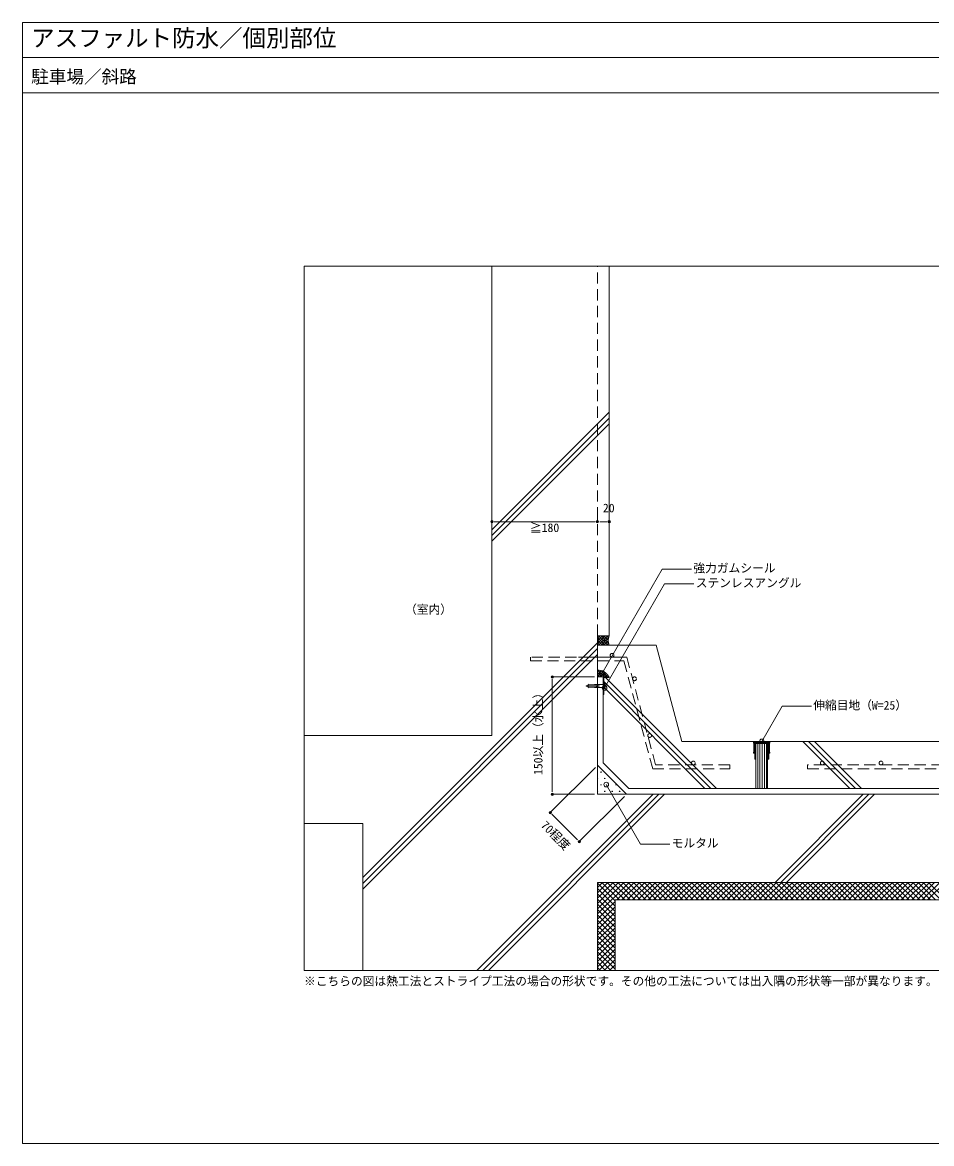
# Model space of a CAD drawing. Units: millimetres, scale not verified. Extents: x -1380 to 1380, y -955 to 955.
# Drawn here: x -1380 to 170, y -955 to 955 of the extents above; entities that cross this region are included whole.
import ezdxf
from ezdxf.enums import TextEntityAlignment as Align

# ---------------------------------------------------------------- set-up
doc = ezdxf.new("R2010")
doc.units = ezdxf.units.MM
doc.header["$LTSCALE"] = 3
doc.linetypes.add('USER1', pattern=[9.525, 6.35, -3.175])
for name, color, linetype, lineweight in [('0-0_0', 7, 'Continuous', 9), ('0-1_HATCH', 9, 'Continuous', 18), ('0-2_KUTAI', 3, 'Continuous', 18), ('0-3_BOUSUI', 1, 'Continuous', 18), ('0-4_MOJI', 7, 'Continuous', 18), ('0-5_TENSEN', 4, 'USER1', 18), ('0-7_sunpo', 7, 'Continuous', 18), ('0-8_KANAMONO_SCREW', 4, 'Continuous', 18), ('0-9_KANAMONO', 4, 'Continuous', 18), ('0-A_WAKU', 7, 'Continuous', 18)]:
    doc.layers.add(name, color=color, linetype=linetype, lineweight=lineweight)
doc.styles.add('ＭＳ ゴシック', font='')
doc.styles.get('ＭＳ ゴシック').set_extended_font_data('MS Gothic')

# ---------------------------------------------------------------- blocks, each defined once
blk = doc.blocks.new('_DOT')
at = {"layer": '0-0_0'}
for p, q in [((-0.5, 0), (-1, 0)), ((0.25, 0), (-0.25, 0))]:
    blk.add_line(p, q, dxfattribs=at)
blk.add_circle((0, 0), 0.25, dxfattribs=at)

msp = doc.modelspace()

# ---------------------------------------------------------------- linework, layer by layer
at = {"layer": '0-0_0', "lineweight": 18}
msp.add_line((-1379.957, 895.031), (1380.043, 895.031), dxfattribs=at)
msp.add_lwpolyline([(-899.957, -659.969), (900.043, -659.969), (900.043, 540.031), (-899.957, 540.031)], close=True, dxfattribs=at)
at = {"layer": '0-1_HATCH'}
for p, q in [((-579.96, 90.834), (-379.96, 290.834)), ((-579.96, 80.934), (-379.96, 280.934)), ((-579.96, 71.035), (-379.96, 271.035)), ((-398.552, -92.732), (-396.485, -90.664)), ((-393.555, -89.997), (-393.583, -89.969)), ((-388.538, -95.013), (-393.555, -89.997)), ((-381.764, -97.297), (-389.093, -89.969)), ((-388.561, -100.701), (-381.204, -93.344)), ((-381.185, -102.367), (-388.538, -95.013)), ((-381.209, -93.363), (-384.602, -89.969)), ((-380.01, -90.072), (-380.112, -89.969)), ((-799.96, -501.732), (-399.96, -101.732)), ((-799.96, -511.631), (-399.96, -111.631)), ((-396.628, -104.884), (-398.448, -103.064)), ((-393.529, -105.669), (-393.493, -105.633)), ((-393.493, -105.633), (-388.561, -100.701)), ((-389.038, -105.669), (-381.763, -98.393)), ((-384.548, -105.669), (-381.198, -102.318)), ((-380.058, -105.669), (-379.992, -105.603)), ((-799.96, -521.531), (-399.96, -121.531)), ((-389.16, -167.669), (-289.957, -266.872)), ((-386.161, -160.769), (-289.957, -256.972)), ((-389.16, -177.568), (-216.76, -349.969)), ((-289.957, -256.972), (-196.961, -349.969)), ((-289.957, -266.872), (-206.86, -349.969)), ((-49.896, -269.969), (30.104, -349.969)), ((-39.997, -269.969), (40.003, -349.969)), ((-30.097, -269.969), (49.903, -349.969)), ((-399.96, -311.072), (-399.373, -311.072)), ((-399.771, -311.07), (-399.62, -310.809)), ((-394.61, -322.071), (-393.023, -322.071)), ((-394.216, -322.07), (-394.47, -321.63)), ((-394.015, -322.065), (-394.015, -321.43)), ((-393.817, -322.065), (-393.817, -321.271)), ((-393.618, -322.065), (-393.618, -321.43)), ((-393.421, -322.068), (-393.167, -321.629)), ((-399.96, -333.069), (-399.373, -333.069)), ((-399.771, -333.067), (-399.517, -332.627)), ((-394.216, -344.067), (-394.47, -343.627)), ((-394.015, -344.062), (-394.015, -343.427)), ((-393.817, -344.062), (-393.817, -343.268)), ((-393.618, -344.062), (-393.618, -343.427)), ((-393.421, -344.065), (-393.167, -343.626)), ((-388.26, -333.069), (-386.673, -333.069)), ((-387.866, -333.069), (-388.12, -332.629)), ((-387.665, -333.063), (-387.665, -332.428)), ((-387.467, -333.063), (-387.467, -332.269)), ((-387.268, -333.063), (-387.268, -332.428)), ((-387.071, -333.067), (-386.817, -332.627)), ((-381.516, -344.067), (-381.77, -343.627)), ((-381.315, -344.062), (-381.315, -343.427)), ((-381.117, -344.062), (-381.117, -343.268)), ((-380.918, -344.062), (-380.918, -343.427)), ((-380.721, -344.065), (-380.467, -343.626)), ((-368.816, -344.067), (-369.07, -343.627)), ((-368.615, -344.062), (-368.615, -343.427)), ((-368.417, -344.062), (-368.417, -343.268)), ((-368.218, -344.062), (-368.218, -343.427)), ((-368.021, -344.065), (-367.767, -343.626)), ((-605.24, -659.969), (-305.24, -359.969)), ((-595.34, -659.969), (-295.34, -359.969)), ((-585.441, -659.969), (-285.441, -359.969)), ((-399.96, -355.066), (-399.373, -355.066)), ((-399.771, -355.064), (-399.517, -354.624)), ((-394.61, -344.068), (-393.023, -344.068)), ((-388.26, -355.066), (-386.673, -355.066)), ((-387.866, -355.066), (-388.12, -354.626)), ((-387.665, -355.06), (-387.665, -354.425)), ((-387.467, -355.06), (-387.467, -354.266)), ((-387.268, -355.06), (-387.268, -354.425)), ((-387.071, -355.064), (-386.817, -354.624)), ((-381.91, -344.068), (-380.323, -344.068)), ((-375.56, -355.066), (-373.973, -355.066)), ((-375.166, -355.066), (-375.42, -354.626)), ((-374.965, -355.06), (-374.965, -354.425)), ((-374.767, -355.06), (-374.767, -354.266)), ((-374.568, -355.06), (-374.568, -354.425)), ((-374.371, -355.064), (-374.117, -354.624)), ((-369.21, -344.068), (-367.623, -344.068)), ((-362.86, -355.066), (-361.273, -355.066)), ((-362.466, -355.066), (-362.72, -354.626)), ((-362.265, -355.06), (-362.265, -354.425)), ((-362.067, -355.06), (-362.067, -354.266)), ((-361.868, -355.06), (-361.868, -354.425)), ((-361.671, -355.064), (-361.417, -354.624)), ((-97.28, -509.969), (52.72, -359.969)), ((-87.38, -509.969), (62.62, -359.969)), ((-77.481, -509.969), (72.519, -359.969)), ((-399.96, -518.885), (-391.044, -509.969)), ((-399.96, -527.865), (-382.064, -509.969)), ((-399.96, -536.845), (-373.084, -509.969)), ((-399.96, -545.825), (-364.103, -509.969)), ((-399.96, -554.806), (-355.123, -509.969)), ((-399.96, -563.786), (-346.143, -509.969)), ((-369.96, -541.383), (-399.96, -511.383)), ((-362.394, -539.969), (-392.394, -509.969)), ((-353.414, -539.969), (-383.414, -509.969)), ((-344.433, -539.969), (-374.433, -509.969)), ((-367.163, -539.969), (-337.163, -509.969)), ((-335.453, -539.969), (-365.453, -509.969)), ((-358.182, -539.969), (-328.182, -509.969)), ((-326.473, -539.969), (-356.473, -509.969)), ((-349.202, -539.969), (-319.202, -509.969)), ((-317.492, -539.969), (-347.492, -509.969)), ((-340.222, -539.969), (-310.222, -509.969)), ((-308.512, -539.969), (-338.512, -509.969)), ((-331.242, -539.969), (-301.242, -509.969)), ((-299.532, -539.969), (-329.532, -509.969)), ((-322.261, -539.969), (-292.261, -509.969)), ((-290.552, -539.969), (-320.552, -509.969)), ((-313.281, -539.969), (-283.281, -509.969)), ((-281.571, -539.969), (-311.571, -509.969)), ((-304.301, -539.969), (-274.301, -509.969)), ((-272.591, -539.969), (-302.591, -509.969)), ((-295.321, -539.969), (-265.321, -509.969)), ((-263.611, -539.969), (-293.611, -509.969)), ((-286.34, -539.969), (-256.34, -509.969)), ((-254.631, -539.969), (-284.631, -509.969)), ((-277.36, -539.969), (-247.36, -509.969)), ((-245.65, -539.969), (-275.65, -509.969)), ((-268.38, -539.969), (-238.38, -509.969)), ((-236.67, -539.969), (-266.67, -509.969)), ((-259.4, -539.969), (-229.4, -509.969)), ((-227.69, -539.969), (-257.69, -509.969)), ((-250.419, -539.969), (-220.419, -509.969)), ((-218.71, -539.969), (-248.71, -509.969)), ((-241.439, -539.969), (-211.439, -509.969)), ((-209.729, -539.969), (-239.729, -509.969)), ((-232.459, -539.969), (-202.459, -509.969)), ((-200.749, -539.969), (-230.749, -509.969)), ((-223.479, -539.969), (-193.479, -509.969)), ((-191.769, -539.969), (-221.769, -509.969)), ((-214.498, -539.969), (-184.498, -509.969)), ((-182.789, -539.969), (-212.789, -509.969)), ((-205.518, -539.969), (-175.518, -509.969)), ((-173.808, -539.969), (-203.808, -509.969)), ((-196.538, -539.969), (-166.538, -509.969)), ((-164.828, -539.969), (-194.828, -509.969)), ((-187.558, -539.969), (-157.558, -509.969)), ((-155.848, -539.969), (-185.848, -509.969)), ((-178.577, -539.969), (-148.577, -509.969)), ((-146.868, -539.969), (-176.868, -509.969)), ((-169.597, -539.969), (-139.597, -509.969)), ((-137.887, -539.969), (-167.887, -509.969)), ((-160.617, -539.969), (-130.617, -509.969)), ((-128.907, -539.969), (-158.907, -509.969)), ((-151.637, -539.969), (-121.637, -509.969)), ((-119.927, -539.969), (-149.927, -509.969)), ((-142.656, -539.969), (-112.656, -509.969)), ((-110.947, -539.969), (-140.947, -509.969)), ((-133.676, -539.969), (-103.676, -509.969)), ((-101.966, -539.969), (-131.966, -509.969)), ((-124.696, -539.969), (-94.696, -509.969)), ((-92.986, -539.969), (-122.986, -509.969)), ((-115.716, -539.969), (-85.716, -509.969)), ((-84.006, -539.969), (-114.006, -509.969)), ((-106.735, -539.969), (-76.735, -509.969)), ((-75.026, -539.969), (-105.026, -509.969)), ((-97.755, -539.969), (-67.755, -509.969)), ((-66.045, -539.969), (-96.045, -509.969)), ((-88.775, -539.969), (-58.775, -509.969)), ((-57.065, -539.969), (-87.065, -509.969)), ((-79.795, -539.969), (-49.795, -509.969)), ((-48.085, -539.969), (-78.085, -509.969)), ((-70.814, -539.969), (-40.814, -509.969)), ((-39.105, -539.969), (-69.105, -509.969)), ((-61.834, -539.969), (-31.834, -509.969)), ((-30.124, -539.969), (-60.124, -509.969)), ((-52.854, -539.969), (-22.854, -509.969)), ((-21.144, -539.969), (-51.144, -509.969)), ((-43.873, -539.969), (-13.873, -509.969)), ((-12.164, -539.969), (-42.164, -509.969)), ((-34.893, -539.969), (-4.893, -509.969)), ((-3.184, -539.969), (-33.184, -509.969)), ((-25.913, -539.969), (4.087, -509.969)), ((5.797, -539.969), (-24.203, -509.969)), ((-16.933, -539.969), (13.067, -509.969)), ((14.777, -539.969), (-15.223, -509.969)), ((-7.952, -539.969), (22.048, -509.969)), ((23.757, -539.969), (-6.243, -509.969)), ((1.028, -539.969), (31.028, -509.969)), ((32.737, -539.969), (2.737, -509.969)), ((10.008, -539.969), (40.008, -509.969)), ((41.718, -539.969), (11.718, -509.969)), ((18.988, -539.969), (48.988, -509.969)), ((50.698, -539.969), (20.698, -509.969)), ((27.969, -539.969), (57.969, -509.969)), ((59.678, -539.969), (29.678, -509.969)), ((36.949, -539.969), (66.949, -509.969)), ((68.659, -539.969), (38.659, -509.969)), ((45.929, -539.969), (75.929, -509.969)), ((77.639, -539.969), (47.639, -509.969)), ((54.909, -539.969), (84.909, -509.969)), ((86.619, -539.969), (56.619, -509.969)), ((63.89, -539.969), (93.89, -509.969)), ((95.599, -539.969), (65.599, -509.969)), ((72.87, -539.969), (102.87, -509.969)), ((104.58, -539.969), (74.58, -509.969)), ((81.85, -539.969), (111.85, -509.969)), ((113.56, -539.969), (83.56, -509.969)), ((90.83, -539.969), (120.83, -509.969)), ((122.54, -539.969), (92.54, -509.969)), ((99.811, -539.969), (129.811, -509.969)), ((131.52, -539.969), (101.52, -509.969)), ((108.791, -539.969), (138.791, -509.969)), ((140.501, -539.969), (110.501, -509.969)), ((117.771, -539.969), (147.771, -509.969)), ((149.481, -539.969), (119.481, -509.969)), ((126.751, -539.969), (156.751, -509.969)), ((158.461, -539.969), (128.461, -509.969)), ((135.732, -539.969), (165.732, -509.969)), ((167.441, -539.969), (137.441, -509.969)), ((144.712, -539.969), (174.712, -509.969)), ((176.422, -539.969), (146.422, -509.969)), ((153.692, -539.969), (183.692, -509.969)), ((185.402, -539.969), (155.402, -509.969)), ((162.672, -539.969), (192.672, -509.969)), ((194.382, -539.969), (164.382, -509.969)), ((-369.96, -550.363), (-399.96, -520.363)), ((-369.96, -559.343), (-399.96, -529.343)), ((-369.96, -568.324), (-399.96, -538.324)), ((-399.96, -572.766), (-369.96, -542.766)), ((-369.96, -577.304), (-399.96, -547.304)), ((-399.96, -581.746), (-369.96, -551.746)), ((-369.96, -586.284), (-399.96, -556.284)), ((-399.96, -590.727), (-369.96, -560.727)), ((-369.96, -595.264), (-399.96, -565.264)), ((-399.96, -599.707), (-369.96, -569.707)), ((-369.96, -604.245), (-399.96, -574.245)), ((-399.96, -608.687), (-369.96, -578.687)), ((-369.96, -613.225), (-399.96, -583.225)), ((-399.96, -617.667), (-369.96, -587.667)), ((-369.96, -622.205), (-399.96, -592.205)), ((-399.96, -626.648), (-369.96, -596.648)), ((-369.96, -631.185), (-399.96, -601.185)), ((-399.96, -635.628), (-369.96, -605.628)), ((-369.96, -640.166), (-399.96, -610.166)), ((-399.96, -644.608), (-369.96, -614.608)), ((-369.96, -649.146), (-399.96, -619.146)), ((-399.96, -653.588), (-369.96, -623.588)), ((-369.96, -658.126), (-399.96, -628.126)), ((-377.098, -659.969), (-399.96, -637.107)), ((-386.078, -659.969), (-399.96, -646.087)), ((-397.36, -659.969), (-369.96, -632.569)), ((-388.38, -659.969), (-369.96, -641.549)), ((-395.058, -659.969), (-399.96, -655.067)), ((-379.4, -659.969), (-369.96, -650.529)), ((-370.419, -659.969), (-369.96, -659.509))]:
    msp.add_line(p, q, dxfattribs=at)
for points in [[(-399.931, -98.601), (-391.861, -90.53), (-391.299, -89.969)], [(-386.863, -105.669), (-389.584, -102.948), (-399.001, -93.531)], [(-398.983, -102.143), (-389.562, -92.722), (-386.809, -89.969)], [(-382.373, -105.669), (-388.324, -99.718), (-397.015, -91.027)], [(-396.984, -104.635), (-388.315, -95.965), (-382.319, -89.969)], [(-391.353, -105.669), (-391.896, -105.126), (-399.934, -97.088)]]:
    msp.add_lwpolyline(points, dxfattribs=at)
at = {"layer": '0-2_KUTAI', "linetype": 'USER1'}
msp.add_line((-399.96, -89.969), (-399.96, 540.031), dxfattribs=at)
at = {"layer": '0-2_KUTAI'}
for p, q in [((-379.96, -89.969), (-379.96, 540.031)), ((-399.96, -89.969), (-379.96, -89.969)), ((-399.96, -105.669), (-299.96, -105.669)), ((-299.96, -105.669), (-255.936, -269.969)), ((-349.96, -126.386), (-432.176, -126.386)), ((-255.936, -269.969), (900.043, -269.969)), ((-126.743, -349.969), (-126.743, -273.469)), ((-122.993, -349.969), (-122.993, -273.469)), ((-119.243, -349.969), (-119.243, -273.469)), ((-115.493, -349.969), (-115.493, -273.469)), ((-111.743, -349.969), (-111.743, -273.469)), ((-350.46, -359.969), (-399.96, -310.469))]:
    msp.add_line(p, q, dxfattribs=at)
for points in [[(-579.96, 540.031), (-579.96, -259.969), (-899.957, -259.969)], [(900.043, -359.969), (-399.96, -359.969), (-399.96, -89.969)], [(-129.957, -349.969), (-129.957, -273.469), (-109.957, -273.469), (-109.957, -349.969)], [(-799.96, -659.969), (-799.96, -409.969), (-899.957, -409.969)], [(900.043, -509.969), (-399.96, -509.969), (-399.96, -659.969)]]:
    msp.add_lwpolyline(points, dxfattribs=at)
for points in [[(-107.457, -270.469), (-106.957, -269.969), (-105.957, -269.969), (-105.957, -272.969), (-106.457, -272.969), (-106.457, -287.969), (-105.957, -287.969), (-105.957, -289.969), (-107.457, -289.969), (-107.457, -271.469), (-132.457, -271.469), (-132.457, -289.969), (-133.957, -289.969), (-133.957, -287.969), (-133.457, -287.969), (-133.457, -272.969), (-133.957, -272.969), (-133.957, -269.969), (-132.957, -269.969), (-132.457, -270.469), (-119.957, -270.469)], [(-108.957, -271.969), (-108.957, -272.969), (-110.957, -272.969), (-110.957, -273.469), (-108.957, -273.469), (-108.957, -284.969), (-109.457, -284.969), (-108.957, -285.969), (-108.957, -298.969), (-109.457, -298.969), (-108.957, -299.969), (-107.957, -299.969), (-107.957, -273.469), (-107.457, -273.469), (-107.457, -271.469), (-132.457, -271.469), (-132.457, -273.469), (-131.957, -273.469), (-131.957, -299.969), (-130.957, -299.969), (-130.457, -298.969), (-130.957, -298.969), (-130.957, -285.969), (-130.457, -284.969), (-130.957, -284.969), (-130.957, -273.469), (-128.957, -273.469), (-128.957, -272.969), (-130.957, -272.969), (-130.957, -271.969)]]:
    msp.add_lwpolyline(points, close=True, dxfattribs=at)
at = {"layer": '0-3_BOUSUI'}
for p, q in [((-399.96, -151.341), (-397.287, -148.668)), ((-399.96, -155.76), (-393.563, -149.363)), ((-392.25, -159.969), (-399.96, -152.259)), ((-399.749, -159.969), (-390.328, -150.548)), ((-387.831, -159.969), (-399.234, -148.565)), ((-395.33, -159.969), (-387.482, -152.122)), ((-383.411, -159.969), (-394.178, -149.202)), ((-396.669, -159.969), (-399.96, -156.678)), ((-389.96, -159.969), (-399.96, -159.969)), ((-390.91, -159.969), (-384.977, -154.036)), ((-386.491, -159.969), (-382.792, -156.27)), ((-383.765, -155.195), (-384.276, -154.684)), ((-382.071, -159.969), (-380.93, -158.828))]:
    msp.add_line(p, q, dxfattribs=at)
for points in [[(-389.96, -189.969), (-389.956, -306.331), (-346.318, -349.969), (900.043, -349.969)], [(900.043, -539.969), (-369.96, -539.969), (-369.96, -659.969)]]:
    msp.add_lwpolyline(points, dxfattribs=at)
for centre, radius, start, end in [((-363.861, -97.819), 17.911, 154.00595, 205.99405), ((-399.404, -170.323), 21.759, 28.41663, 91.46344)]:
    msp.add_arc(centre, radius, start, end, dxfattribs=at)
msp.add_ellipse((-394.054, -97.819), major_axis=(0, -7.85), ratio=0.752335, dxfattribs=at)
at = {"layer": '0-4_MOJI'}
for points in [[(-239.464, 23.649), (-289.464, 23.649), (-391.759, -153.531)], [(-235.383, -1.594), (-285.383, -1.594), (-387.677, -178.774)], [(-35.18, -209.96), (-85.18, -209.96), (-119.766, -269.865)], [(-276.414, -444.874), (-326.414, -444.874), (-384.946, -343.493)]]:
    msp.add_lwpolyline(points, dxfattribs=at)
for centre in [(-391.759, -153.531), (-387.677, -178.774), (-119.766, -269.865), (-384.946, -343.493)]:
    msp.add_circle(centre, 4, dxfattribs=at)
at = {"layer": '0-5_TENSEN'}
for p, q in [((-354.918, -132.848), (-305.727, -316.431)), ((-300.769, -309.969), (-349.96, -126.386))]:
    msp.add_line(p, q, dxfattribs=at)
for points in [[(-349.96, -126.386), (-513.908, -126.386), (-513.908, -132.848), (-354.918, -132.848)], [(-305.727, -316.431), (-174.5, -316.431), (-174.5, -309.969), (-300.769, -309.969)]]:
    msp.add_lwpolyline(points, dxfattribs=at)
msp.add_lwpolyline([(245.352, -309.969), (-41.777, -309.969), (-41.777, -316.431), (245.352, -316.431)], close=True, dxfattribs=at)
for centre in [(-374.96, -123.155), (-336.759, -163.171), (-310.877, -259.764), (-236.629, -306.738), (-16.777, -306.738), (83.223, -306.738)]:
    msp.add_circle(centre, 3.231, dxfattribs=at)
at = {"layer": '0-7_sunpo'}
for p, q in [((-579.868, 109.336), (-579.868, 104.336)), ((-571.868, 104.336), (-407.96, 104.336)), ((-399.96, 109.336), (-399.96, 104.387)), ((-399.96, 109.336), (-399.96, 104.336)), ((-391.96, 104.387), (-387.96, 104.387)), ((-379.96, 109.336), (-379.96, 104.387)), ((-404.96, -159.969), (-477.035, -159.969)), ((-477.035, -351.969), (-477.035, -167.969)), ((-403.496, -314.004), (-480.46, -390.969)), ((-404.96, -359.969), (-477.035, -359.969)), ((-353.996, -363.504), (-430.96, -440.469)), ((-474.804, -396.626), (-436.617, -434.812))]:
    msp.add_line(p, q, dxfattribs=at)
at = {"layer": '0-8_KANAMONO_SCREW'}
for p, q in [((-389.16, -170.786), (-389.16, -172.036)), ((-389.16, -170.786), (-387.493, -170.786)), ((-387.493, -170.786), (-387.493, -179.952)), ((-387.077, -171.827), (-387.493, -171.827)), ((-387.077, -178.911), (-387.077, -171.827)), ((-387.077, -171.827), (-386.868, -172.869)), ((-415.983, -173.774), (-418.903, -174.984)), ((-415.983, -176.963), (-418.903, -175.754)), ((-416.58, -174.022), (-415.983, -176.412)), ((-401.816, -175.161), (-415.983, -174.536)), ((-401.816, -175.577), (-415.983, -176.202)), ((-415.983, -176.202), (-415.983, -177.869)), ((-415.983, -177.869), (-414.834, -178.443)), ((-415.193, -174.57), (-414.798, -176.15)), ((-404.73, -172.74), (-414.834, -172.295)), ((-404.73, -177.997), (-414.834, -178.443)), ((-413.929, -174.626), (-413.562, -176.095)), ((-412.665, -174.682), (-412.325, -176.041)), ((-411.401, -174.738), (-411.089, -175.986)), ((-410.137, -174.793), (-409.853, -175.932)), ((-408.873, -174.849), (-408.616, -175.877)), ((-407.609, -174.905), (-407.38, -175.823)), ((-406.345, -174.961), (-406.144, -175.768)), ((-405.081, -175.016), (-404.907, -175.714)), ((-404.739, -172.948), (-404.73, -172.74)), ((-401.825, -173.077), (-404.739, -172.948)), ((-401.825, -177.661), (-404.739, -177.789)), ((-404.739, -177.789), (-404.73, -177.997)), ((-404.531, -172.958), (-404.522, -172.75)), ((-404.531, -177.78), (-404.522, -177.988)), ((-402.024, -172.86), (-404.522, -172.75)), ((-402.024, -177.878), (-404.522, -177.988)), ((-403.817, -175.072), (-403.671, -175.659)), ((-402.554, -175.128), (-402.434, -175.605)), ((-402.033, -173.068), (-402.024, -172.86)), ((-402.033, -177.67), (-402.024, -177.878)), ((-401.825, -173.077), (-401.816, -172.869)), ((-401.825, -177.661), (-401.816, -177.869)), ((-389.993, -172.869), (-401.816, -172.869)), ((-401.816, -175.161), (-401.816, -175.577)), ((-389.993, -177.869), (-401.816, -177.869)), ((-400.149, -172.869), (-400.149, -177.869)), ((-397.649, -172.869), (-397.649, -177.869)), ((-389.16, -172.036), (-389.16, -178.702)), ((-389.16, -178.702), (-389.16, -179.952)), ((-387.493, -179.952), (-389.16, -179.952)), ((-387.493, -178.911), (-387.077, -178.911)), ((-386.868, -177.869), (-387.077, -178.911)), ((-386.868, -177.869), (-386.868, -172.869))]:
    msp.add_line(p, q, dxfattribs=at)
msp.add_lwpolyline([(-415.983, -174.536), (-415.983, -172.869), (-414.834, -172.295)], dxfattribs=at)
for centre, radius, start, end in [((-418.743, -175.369), 0.417, 112.5, 247.5), ((-389.993, -172.036), 0.833, 270, 0), ((-389.993, -178.702), 0.833, 0, 90)]:
    msp.add_arc(centre, radius, start, end, dxfattribs=at)
at = {"layer": '0-9_KANAMONO'}
msp.add_lwpolyline([(-389.96, -159.969), (-389.96, -189.969), (-389.16, -189.969), (-389.16, -160.769), (-379.96, -160.769), (-379.96, -159.969)], close=True, dxfattribs=at)
at = {"layer": '0-A_WAKU'}
for points in [[(-1379.957, -954.969), (1380.043, -954.969), (1380.043, 955.031), (-1379.957, 955.031)], [(1380.043, 835.031), (-1379.957, 835.031), (-1379.957, 955.031), (1380.043, 955.031)]]:
    msp.add_lwpolyline(points, close=True, dxfattribs=at)

# ---------------------------------------------------------------- block references
at = {"layer": '0-7_sunpo', "xscale": 8, "yscale": 8}
for p, rotation in [((-579.868, 104.336), 180), ((-399.96, 104.387), 180), ((-477.035, -159.969), 90), ((-477.035, -359.969), 270), ((-480.46, -390.969), 135), ((-430.96, -440.469), 315)]:
    msp.add_blockref('_DOT', p, dxfattribs=dict(at, rotation=rotation))
for p in [(-399.96, 104.336), (-379.96, 104.387)]:
    msp.add_blockref('_DOT', p, dxfattribs=at)

# ---------------------------------------------------------------- texts
at = {"layer": '0-4_MOJI', "style": 'ＭＳ ゴシック'}
for s, p in [('強力ガムシール', (-236.464, 13.649)), ('ステンレスアングル', (-232.383, -11.594)), ('（室内）', (-727.818, -56.687)), ('伸縮目地（W=25）', (-32.18, -219.96)), ('モルタル', (-273.414, -454.874)), ('※こちらの図は熱工法とストライプ工法の場合の形状です。その他の工法については出入隅の形状等一部が異なります。', (-899.957, -689.969))]:
    msp.add_text(s, height=14.66, dxfattribs=at).set_placement(p, align=Align.BOTTOM_LEFT)
at = {"layer": '0-7_sunpo', "style": 'ＭＳ ゴシック'}
for s, p in [('20', (-390.624, 116.104)), ('≧180', (-514.914, 82.473))]:
    msp.add_text(s, height=14.66, dxfattribs=at).set_placement(p, align=Align.BOTTOM_LEFT)
for s, rotation, p in [('150以上（水上）', 90, (-489.202, -327.126)), ('70程度', 315, (-500.673, -417.067))]:
    msp.add_text(s, height=14.66, rotation=rotation, dxfattribs=at).set_placement(p, align=Align.BOTTOM_LEFT)
at = {"layer": '0-A_WAKU', "style": 'ＭＳ ゴシック'}
for s, height, p in [('アスファルト防水／個別部位', 29.33, (-1364.957, 905.031)), ('駐車場／斜路', 21.99, (-1364.957, 845.031))]:
    msp.add_text(s, height=height, dxfattribs=at).set_placement(p, align=Align.BOTTOM_LEFT)

doc.saveas('drawing.dxf')
